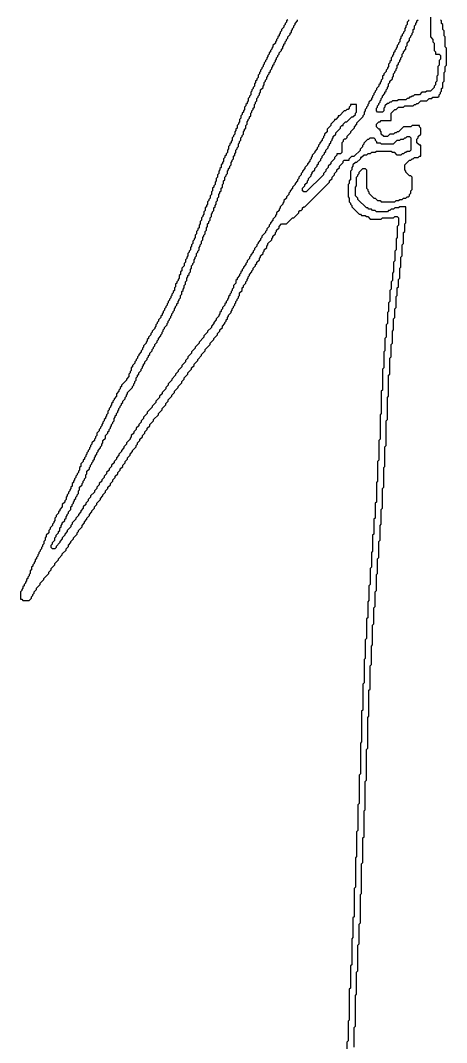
# Model space of a CAD drawing. Header units: metres. Extents: x 0 to 333, y 0 to 424.
# Drawn here: x 92.3 to 121.2, y 70.3 to 139.5 of the extents above; entities that cross this region are included whole.
import ezdxf

# ---------------------------------------------------------------- set-up
doc = ezdxf.new("R2010")
doc.units = ezdxf.units.M

msp = doc.modelspace()

# ---------------------------------------------------------------- linework, layer by layer
for points in [[(110.417, 139.583), (110.333, 139.5), (110.333, 139.417), (110.25, 139.333), (110.25, 139.25), (110.167, 139.167), (110.167, 139.083), (110, 138.917), (110, 138.833), (109.917, 138.75), (109.917, 138.667), (109.833, 138.583), (109.833, 138.5), (109.75, 138.417), (109.75, 138.333), (109.667, 138.25), (109.667, 138.167), (109.583, 138.083), (109.583, 138), (109.417, 137.833), (109.417, 137.75), (109.333, 137.667), (109.333, 137.583), (109.25, 137.5), (109.25, 137.417), (109.167, 137.333), (109.167, 137.25), (109.083, 137.167), (109.083, 137.083), (109, 137), (109, 136.917), (108.917, 136.833), (108.917, 136.75), (108.833, 136.667), (108.833, 136.583), (108.75, 136.5), (108.75, 136.417), (108.667, 136.333), (108.667, 136.25), (108.583, 136.167), (108.583, 136.083), (108.5, 136), (108.5, 135.917), (108.417, 135.833), (108.417, 135.667), (108.333, 135.583), (108.333, 135.5), (108.25, 135.417), (108.25, 135.333), (108.167, 135.25), (108.167, 135.083), (108.083, 135), (108.083, 134.917), (108, 134.833), (108, 134.75), (107.917, 134.667), (107.917, 134.5), (107.833, 134.417), (107.833, 134.333), (107.75, 134.25), (107.75, 134.083), (107.667, 134), (107.667, 133.917), (107.583, 133.833), (107.583, 133.75), (107.5, 133.667), (107.5, 133.5), (107.417, 133.417), (107.417, 133.333), (107.333, 133.25), (107.333, 133.167), (107.25, 133.083), (107.25, 132.917), (107.167, 132.833), (107.167, 132.667), (107.083, 132.583), (107.083, 132.5), (107, 132.417), (107, 132.25), (106.917, 132.167), (106.917, 132.083), (106.833, 132), (106.833, 131.833), (106.75, 131.75), (106.75, 131.667), (106.667, 131.583), (106.667, 131.417), (106.583, 131.333), (106.583, 131.25), (106.5, 131.167), (106.5, 131.083), (106.417, 131), (106.417, 130.833), (106.333, 130.75), (106.333, 130.583), (106.25, 130.5), (106.25, 130.417), (106.167, 130.333), (106.167, 130.25), (106.083, 130.167), (106.083, 130), (106, 129.917), (106, 129.833), (105.917, 129.75), (105.917, 129.583), (105.833, 129.5), (105.833, 129.417), (105.75, 129.333), (105.75, 129.167), (105.667, 129.083), (105.667, 128.917), (105.583, 128.833), (105.583, 128.667), (105.5, 128.583), (105.5, 128.417), (105.417, 128.333), (105.417, 128.25), (105.333, 128.167), (105.333, 128), (105.25, 127.917), (105.25, 127.75), (105.167, 127.667), (105.167, 127.5), (105.083, 127.417), (105.083, 127.333), (105, 127.25), (105, 127.083), (104.917, 127), (104.917, 126.917), (104.833, 126.833), (104.833, 126.667), (104.75, 126.583), (104.75, 126.417), (104.667, 126.333), (104.667, 126.25), (104.583, 126.167), (104.583, 126), (104.5, 125.917), (104.5, 125.75), (104.417, 125.667), (104.417, 125.5), (104.333, 125.417), (104.333, 125.333), (104.25, 125.25), (104.25, 125.083), (104.167, 125), (104.167, 124.833), (104.083, 124.75), (104.083, 124.667), (104, 124.583), (104, 124.417), (103.917, 124.333), (103.917, 124.25), (103.833, 124.167), (103.833, 124), (103.75, 123.917), (103.75, 123.833), (103.667, 123.75), (103.667, 123.583), (103.583, 123.5), (103.583, 123.417), (103.5, 123.333), (103.5, 123.167), (103.417, 123.083), (103.417, 122.917), (103.25, 122.75), (103.25, 122.583), (103.167, 122.5), (103.167, 122.333), (103.083, 122.25), (103.083, 122.083), (103, 122), (103, 121.917), (102.917, 121.833), (102.917, 121.75), (102.833, 121.667), (102.833, 121.5), (102.75, 121.417), (102.75, 121.25), (102.667, 121.167), (102.667, 121.083), (102.583, 121), (102.583, 120.917), (102.5, 120.833), (102.5, 120.75), (102.417, 120.667), (102.417, 120.583), (102.333, 120.5), (102.333, 120.417), (102.25, 120.333), (102.25, 120.25), (102.167, 120.167), (102.167, 120.083), (102.083, 120), (102.083, 119.917), (102, 119.833), (102, 119.75), (101.917, 119.667), (101.917, 119.583), (101.833, 119.5), (101.833, 119.417), (101.667, 119.25), (101.667, 119.167), (101.583, 119.083), (101.583, 119), (101.5, 118.917), (101.5, 118.833), (101.417, 118.75), (101.417, 118.667), (101.25, 118.5), (101.25, 118.417), (101.167, 118.333), (101.167, 118.25), (101, 118.083), (101, 118), (100.917, 117.917), (100.917, 117.833), (100.833, 117.75), (100.833, 117.667), (100.667, 117.5), (100.667, 117.417), (100.583, 117.333), (100.583, 117.25), (100.5, 117.167), (100.5, 117.083), (100.333, 116.917), (100.333, 116.833), (100.25, 116.75), (100.25, 116.667), (100.167, 116.583), (100.167, 116.5), (100.083, 116.417), (100.083, 116.333), (99.917, 116.167), (99.917, 116.083), (99.833, 116), (99.833, 115.833), (99.75, 115.75), (99.75, 115.667), (99.667, 115.583), (99.667, 115.417), (99.5, 115.25), (99.5, 115.167), (99.167, 114.833), (99.167, 114.75), (99.083, 114.667), (99.083, 114.583), (99, 114.5), (99, 114.417), (98.833, 114.25), (98.833, 114.083), (98.667, 113.917), (98.667, 113.833), (98.583, 113.75), (98.583, 113.667), (98.5, 113.583), (98.5, 113.5), (98.417, 113.417), (98.417, 113.333), (98.333, 113.25), (98.333, 113.167), (98.25, 113.083), (98.25, 112.917), (98.167, 112.833), (98.167, 112.75), (98.083, 112.667), (98.083, 112.583), (98, 112.5), (98, 112.417), (97.917, 112.333), (97.917, 112.25), (97.833, 112.167), (97.833, 112.083), (97.75, 112), (97.75, 111.917), (97.667, 111.833), (97.667, 111.75), (97.5, 111.583), (97.5, 111.417), (97.417, 111.333), (97.417, 111.25), (97.333, 111.167), (97.333, 111.083), (97.167, 110.917), (97.167, 110.833), (97.083, 110.75), (97.083, 110.667), (97, 110.583), (97, 110.5), (96.917, 110.417), (96.917, 110.333), (96.833, 110.25), (96.833, 110.167), (96.75, 110.083), (96.75, 110), (96.667, 109.917), (96.667, 109.833), (96.583, 109.75), (96.583, 109.667), (96.417, 109.5), (96.417, 109.333), (96.333, 109.25), (96.333, 109.083), (96.25, 109), (96.25, 108.917), (96.167, 108.833), (96.167, 108.75), (96.083, 108.667), (96.083, 108.583), (96, 108.5), (96, 108.417), (95.917, 108.333), (95.917, 108.25), (95.833, 108.167), (95.833, 108), (95.75, 107.917), (95.75, 107.833), (95.667, 107.75), (95.667, 107.667), (95.583, 107.583), (95.583, 107.5), (95.5, 107.417), (95.5, 107.333), (95.417, 107.25), (95.417, 107.083), (95.333, 107), (95.333, 106.917), (95.167, 106.75), (95.167, 106.583), (95, 106.417), (95, 106.333), (94.917, 106.25), (94.917, 106.167), (94.75, 106), (94.75, 105.917), (94.667, 105.833), (94.667, 105.667), (94.583, 105.583), (94.583, 105.5), (94.5, 105.417), (94.5, 105.333), (94.333, 105.167), (94.333, 105.083), (94.25, 105), (94.25, 104.833), (94.083, 104.667), (94.083, 104.583), (94, 104.5), (94, 104.333), (93.917, 104.25), (93.917, 104.083), (93.833, 104), (93.833, 103.917), (93.75, 103.833), (93.75, 103.75), (93.667, 103.667), (93.667, 103.583), (93.583, 103.5), (93.583, 103.417), (93.5, 103.333), (93.5, 103.25), (93.417, 103.167), (93.417, 103.083), (93.333, 103), (93.333, 102.917), (93.25, 102.833), (93.25, 102.75), (93.167, 102.667), (93.167, 102.583), (93.083, 102.5), (93.083, 102.333), (93, 102.25), (93, 102.083), (92.917, 102), (92.917, 101.917), (92.833, 101.833), (92.833, 101.75), (92.75, 101.667), (92.75, 101.583), (92.667, 101.5), (92.667, 101.417), (92.583, 101.333), (92.583, 101.25), (92.5, 101.167), (92.5, 101.083), (92.417, 101), (92.417, 100.917), (92.333, 100.833), (92.333, 100.333), (92.417, 100.333), (92.5, 100.25), (92.917, 100.25), (93.083, 100.417), (93.083, 100.5), (93.167, 100.583), (93.167, 100.667), (93.25, 100.75), (93.25, 100.833), (93.417, 101), (93.417, 101.083), (93.667, 101.333), (93.667, 101.417), (93.917, 101.667), (93.917, 101.75), (94.25, 102.083), (94.25, 102.167), (94.417, 102.333), (94.417, 102.417), (94.667, 102.667), (94.667, 102.75), (94.917, 103), (94.917, 103.083), (95.167, 103.333), (95.167, 103.417), (95.417, 103.667), (95.417, 103.75), (95.583, 103.917), (95.583, 104), (95.75, 104.167), (95.75, 104.25), (95.917, 104.417), (95.917, 104.5), (96.167, 104.75), (96.167, 104.833), (96.25, 104.917), (96.25, 105), (96.5, 105.25), (96.5, 105.333), (96.667, 105.5), (96.667, 105.583), (96.833, 105.75), (96.833, 105.833), (97, 106), (97, 106.083), (97.167, 106.25), (97.167, 106.333), (97.333, 106.5), (97.333, 106.583), (97.5, 106.75), (97.5, 106.833), (97.75, 107.083), (97.75, 107.167), (97.917, 107.333), (97.917, 107.417), (98.083, 107.583), (98.083, 107.667), (98.25, 107.833), (98.25, 107.917), (98.417, 108.083), (98.417, 108.167), (98.583, 108.333), (98.583, 108.417), (98.75, 108.583), (98.75, 108.667), (98.917, 108.833), (98.917, 108.917), (99.083, 109.083), (99.083, 109.167), (99.25, 109.333), (99.25, 109.417), (99.417, 109.583), (99.417, 109.667), (99.583, 109.833), (99.583, 109.917), (99.75, 110.083), (99.75, 110.167), (99.917, 110.333), (99.917, 110.417), (100.167, 110.667), (100.167, 110.75), (100.25, 110.833), (100.25, 110.917), (100.417, 111.083), (100.417, 111.167), (100.583, 111.333), (100.583, 111.417), (100.75, 111.583), (100.75, 111.667), (100.917, 111.833), (100.917, 111.917), (101.083, 112.083), (101.083, 112.167), (101.333, 112.417), (101.333, 112.5), (101.667, 112.833), (101.667, 112.917), (101.917, 113.167), (101.917, 113.25), (102.167, 113.5), (102.167, 113.583), (102.333, 113.75), (102.333, 113.833), (102.583, 114.083), (102.583, 114.167), (102.75, 114.333), (102.75, 114.417), (103, 114.667), (103, 114.75), (103.25, 115), (103.25, 115.083), (103.417, 115.25), (103.417, 115.333), (103.667, 115.583), (103.667, 115.667), (103.917, 115.917), (103.917, 116), (104.083, 116.167), (104.083, 116.25), (104.333, 116.5), (104.333, 116.583), (104.583, 116.833), (104.583, 116.917), (104.833, 117.167), (104.833, 117.25), (105.167, 117.583), (105.167, 117.667), (105.417, 117.917), (105.417, 118), (105.667, 118.25), (105.667, 118.333), (105.833, 118.5), (105.833, 118.583), (106, 118.75), (106, 118.833), (106.167, 119), (106.167, 119.083), (106.25, 119.167), (106.25, 119.25), (106.333, 119.333), (106.333, 119.417), (106.417, 119.5), (106.417, 119.583), (106.583, 119.75), (106.583, 119.833), (106.667, 119.917), (106.667, 120), (106.75, 120.083), (106.75, 120.167), (106.833, 120.25), (106.833, 120.333), (106.917, 120.417), (106.917, 120.5), (107, 120.583), (107, 120.667), (107.083, 120.75), (107.083, 120.833), (107.167, 120.917), (107.167, 121.083), (107.333, 121.25), (107.333, 121.417), (107.417, 121.5), (107.417, 121.583), (107.583, 121.75), (107.583, 121.833), (107.667, 121.917), (107.667, 122), (107.75, 122.083), (107.75, 122.167), (107.833, 122.25), (107.833, 122.333), (108, 122.5), (108, 122.583), (108.083, 122.667), (108.083, 122.75), (108.25, 122.917), (108.25, 123), (108.333, 123.083), (108.333, 123.167), (108.5, 123.333), (108.5, 123.417), (108.583, 123.5), (108.583, 123.583), (108.75, 123.75), (108.75, 123.833), (108.833, 123.917), (108.833, 124), (109, 124.167), (109, 124.25), (109.083, 124.333), (109.083, 124.417), (109.333, 124.667), (109.333, 124.75), (109.417, 124.833), (109.417, 124.917), (109.583, 125.083), (109.583, 125.167), (109.667, 125.25), (109.667, 125.333), (109.833, 125.5), (109.833, 125.583), (110, 125.75), (110.333, 125.75), (110.75, 126.167), (110.833, 126.167), (111.167, 126.5), (111.167, 126.583), (111.25, 126.667), (111.333, 126.667), (111.417, 126.75), (111.417, 126.833), (111.5, 126.917), (111.583, 126.917), (113.25, 128.583), (113.25, 128.667), (113.417, 128.833), (113.417, 128.917), (113.583, 129.083), (113.583, 129.167), (113.75, 129.333), (113.75, 129.417), (113.917, 129.583), (113.917, 129.667), (114.167, 129.917), (114.167, 130), (114.25, 130.083), (114.583, 130.083), (114.583, 130.167), (114.75, 130.333), (114.917, 130.333), (115.333, 130.75), (115.333, 130.833), (115.5, 131), (115.5, 131.083), (115.583, 131.167), (115.583, 131.25), (115.833, 131.5), (115.917, 131.5), (116, 131.583), (116.25, 131.583), (116.333, 131.5), (116.333, 131.417), (116.417, 131.333), (116.417, 131.25), (116.667, 131.25), (116.75, 131.167), (117.583, 131.167), (117.833, 131.417), (118, 131.417), (118.083, 131.5), (118.25, 131.5), (118.333, 131.583), (118.417, 131.583), (118.5, 131.667), (118.667, 131.667), (118.75, 131.583), (118.75, 130.75), (118.667, 130.667), (118.5, 130.667), (118.417, 130.583), (118.333, 130.583), (118.25, 130.5), (118.167, 130.5), (118.083, 130.417), (117.833, 130.417), (117.667, 130.583), (117.5, 130.583), (117.417, 130.667), (116.417, 130.667), (116.333, 130.583), (116.083, 130.583), (116, 130.5), (115.833, 130.5), (115.75, 130.417), (115.583, 130.417), (115.417, 130.25), (115.333, 130.25), (115.333, 130.167), (115.083, 129.917), (115, 129.917), (114.833, 129.75), (114.833, 129.667), (114.75, 129.583), (114.75, 129.417), (114.667, 129.333), (114.667, 128.75), (114.583, 128.667), (114.583, 128.5), (114.5, 128.417), (114.5, 127.583), (114.583, 127.5), (114.583, 127.25), (114.667, 127.167), (114.667, 127.083), (114.75, 127), (114.75, 126.917), (115.25, 126.417), (115.333, 126.417), (115.417, 126.333), (115.667, 126.333), (115.75, 126.25), (115.833, 126.25), (116, 126.083), (116.75, 126.083), (116.833, 126.167), (117.583, 126.167), (117.667, 126.25), (117.833, 126.25), (117.917, 126.167), (117.917, 125.667), (117.833, 125.583), (117.833, 124.833), (117.75, 124.75), (117.75, 124), (117.667, 123.917), (117.667, 123.25), (117.583, 123.167), (117.583, 122.5), (117.5, 122.417), (117.5, 121.917), (117.417, 121.833), (117.417, 121.333), (117.333, 121.25), (117.333, 120.5), (117.25, 120.417), (117.25, 119.833), (117.167, 119.75), (117.167, 119), (117.083, 118.917), (117.083, 118.083), (117, 118), (117, 117.167), (116.917, 117.083), (116.917, 116), (116.833, 115.917), (116.833, 114.5), (116.75, 114.417), (116.75, 112.917), (116.667, 112.833), (116.667, 111.167), (116.583, 111.083), (116.583, 109.75), (116.5, 109.667), (116.5, 108.333), (116.417, 108.25), (116.417, 106.917), (116.333, 106.833), (116.333, 105.833), (116.25, 105.75), (116.25, 104.75), (116.167, 104.667), (116.167, 103.583), (116.083, 103.5), (116.083, 102.5), (116, 102.417), (116, 101.333), (115.917, 101.25), (115.917, 100.25), (115.833, 100.167), (115.833, 99.083), (115.75, 99), (115.75, 97.667), (115.667, 97.583), (115.667, 96.333), (115.583, 96.25), (115.583, 94.667), (115.5, 94.583), (115.5, 92.833), (115.417, 92.75), (115.417, 90.667), (115.333, 90.583), (115.333, 88.5), (115.25, 88.417), (115.25, 86.5), (115.167, 86.417), (115.167, 84.667), (115.083, 84.583), (115.083, 82.917), (115, 82.833), (115, 80.833), (114.917, 80.75), (114.917, 78.833), (114.833, 78.75), (114.833, 77.417), (114.75, 77.333), (114.75, 75.583), (114.667, 75.5), (114.667, 74), (114.583, 73.917), (114.583, 71.833), (114.5, 71.75), (114.5, 70.417), (114.417, 70.333), (114.417, 69.167)], [(118.583, 139.583), (118.583, 139.5), (118.5, 139.417), (118.5, 139.25), (118.417, 139.167), (118.417, 139.083), (118.333, 139), (118.333, 138.833), (118.25, 138.75), (118.25, 138.667), (118.167, 138.583), (118.167, 138.5), (118.083, 138.417), (118.083, 138.333), (118, 138.25), (118, 138.083), (117.917, 138), (117.917, 137.917), (117.833, 137.833), (117.833, 137.75), (117.75, 137.667), (117.75, 137.583), (117.667, 137.5), (117.667, 137.417), (117.583, 137.333), (117.583, 137.25), (117.5, 137.167), (117.5, 137.083), (117.417, 137), (117.417, 136.833), (117.333, 136.75), (117.333, 136.667), (117.25, 136.583), (117.25, 136.417), (117.167, 136.333), (117.167, 136.25), (117.083, 136.167), (117.083, 136.083), (116.917, 135.917), (116.917, 135.833), (116.833, 135.75), (116.833, 135.583), (116.75, 135.5), (116.75, 135.417), (116.667, 135.333), (116.667, 135.25), (116.583, 135.167), (116.583, 135.083), (116.417, 134.917), (116.417, 134.833), (116.333, 134.75), (116.333, 134.667), (116.25, 134.583), (116.25, 134.5), (116.167, 134.417), (116.167, 134.333), (116.083, 134.25), (116.083, 134.167), (115.917, 134), (115.917, 133.917), (115.833, 133.833), (115.833, 133.75), (115.75, 133.667), (115.75, 133.583), (115.667, 133.5), (115.667, 133.417), (115.583, 133.333), (115.583, 133.167), (115.5, 133.083), (115.5, 133), (115.083, 132.583), (115.083, 132.5), (114.917, 132.333), (114.917, 132.25), (114.667, 132), (114.667, 131.917), (114.417, 131.667), (114.417, 131.583), (114.333, 131.5), (114.25, 131.5), (114.167, 131.417), (114.167, 131.333), (114.083, 131.25), (114.083, 130.583), (114, 130.5), (113.75, 130.5), (113.75, 130.417), (113.583, 130.25), (113.583, 130.167), (113.333, 129.917), (113.333, 129.833), (113.167, 129.667), (113.167, 129.583), (113, 129.417), (113, 129.333), (112.833, 129.167), (112.833, 129.083), (111.667, 127.917), (111.5, 127.917), (111.417, 128), (111.417, 128.167), (111.583, 128.333), (111.583, 128.417), (111.75, 128.583), (111.75, 128.667), (111.833, 128.75), (111.833, 128.833), (112, 129), (112, 129.083), (112.083, 129.167), (112.083, 129.25), (112.25, 129.417), (112.25, 129.5), (112.417, 129.667), (112.417, 129.75), (112.5, 129.833), (112.5, 129.917), (112.667, 130.083), (112.667, 130.167), (112.75, 130.25), (112.75, 130.333), (112.917, 130.5), (112.917, 130.583), (113, 130.667), (113, 130.75), (113.167, 130.917), (113.167, 131), (113.25, 131.083), (113.25, 131.167), (113.333, 131.25), (113.333, 131.333), (113.417, 131.417), (113.417, 131.5), (113.5, 131.583), (113.5, 131.667), (113.667, 131.833), (113.667, 131.917), (114, 132.25), (114, 132.333), (114.083, 132.417), (114.167, 132.417), (114.167, 132.5), (114.333, 132.667), (114.417, 132.667), (114.75, 133), (114.833, 133), (115, 133.167), (115, 133.25), (115.083, 133.333), (115.083, 133.833), (114.667, 133.833), (114.667, 133.75), (114.583, 133.667), (114.583, 133.583), (114.5, 133.5), (114.417, 133.5), (114.333, 133.417), (114.25, 133.417), (113.917, 133.083), (113.833, 133.083), (113.833, 133), (113.667, 132.833), (113.583, 132.833), (113.583, 132.75), (113.333, 132.5), (113.333, 132.417), (113.083, 132.167), (113.083, 132), (112.917, 131.833), (112.917, 131.75), (112.833, 131.667), (112.833, 131.583), (112.75, 131.5), (112.75, 131.417), (112.583, 131.25), (112.583, 131.167), (112.5, 131.083), (112.5, 131), (112.417, 130.917), (112.417, 130.833), (112.25, 130.667), (112.25, 130.583), (112.083, 130.417), (112.083, 130.333), (112, 130.25), (112, 130.167), (111.917, 130.083), (111.917, 130), (111.75, 129.833), (111.75, 129.75), (111.583, 129.583), (111.583, 129.5), (111.417, 129.333), (111.417, 129.25), (111.333, 129.167), (111.333, 129.083), (111.167, 128.917), (111.167, 128.833), (111.083, 128.75), (111.083, 128.667), (110.917, 128.5), (110.917, 128.417), (110.75, 128.25), (110.75, 128.167), (110.583, 128), (110.583, 127.917), (110.5, 127.833), (110.5, 127.75), (110.333, 127.583), (110.333, 127.5), (110.167, 127.333), (110.167, 127.25), (110.083, 127.167), (110.083, 127.083), (109.917, 126.917), (109.917, 126.833), (109.833, 126.75), (109.833, 126.667), (109.667, 126.5), (109.667, 126.417), (109.583, 126.333), (109.583, 126.25), (109.417, 126.083), (109.417, 126), (109.25, 125.833), (109.25, 125.75), (109.167, 125.667), (109.167, 125.583), (109, 125.417), (109, 125.333), (108.917, 125.25), (108.917, 125.167), (108.667, 124.917), (108.667, 124.833), (108.583, 124.75), (108.583, 124.667), (108.417, 124.5), (108.417, 124.417), (108.333, 124.333), (108.333, 124.25), (108.167, 124.083), (108.167, 124), (108.083, 123.917), (108.083, 123.833), (107.917, 123.667), (107.917, 123.583), (107.833, 123.5), (107.833, 123.417), (107.667, 123.25), (107.667, 123.167), (107.583, 123.083), (107.583, 123), (107.417, 122.833), (107.417, 122.75), (107.333, 122.667), (107.333, 122.583), (107.25, 122.5), (107.25, 122.417), (107.167, 122.333), (107.167, 122.25), (107, 122.083), (107, 122), (106.917, 121.917), (106.917, 121.75), (106.75, 121.583), (106.75, 121.417), (106.667, 121.333), (106.667, 121.25), (106.583, 121.167), (106.583, 121.083), (106.5, 121), (106.5, 120.917), (106.417, 120.833), (106.417, 120.75), (106.333, 120.667), (106.333, 120.583), (106.25, 120.5), (106.25, 120.417), (106.167, 120.333), (106.167, 120.25), (106, 120.083), (106, 120), (105.917, 119.917), (105.917, 119.833), (105.833, 119.75), (105.833, 119.667), (105.75, 119.583), (105.75, 119.5), (105.583, 119.333), (105.583, 119.25), (105.417, 119.083), (105.417, 119), (105.25, 118.833), (105.25, 118.75), (105, 118.5), (105, 118.417), (104.75, 118.167), (104.75, 118.083), (104.417, 117.75), (104.417, 117.667), (104.167, 117.417), (104.167, 117.333), (103.917, 117.083), (103.917, 117), (103.667, 116.75), (103.667, 116.667), (103.5, 116.5), (103.5, 116.417), (103.25, 116.167), (103.25, 116.083), (103, 115.833), (103, 115.75), (102.833, 115.583), (102.833, 115.5), (102.583, 115.25), (102.583, 115.167), (102.333, 114.917), (102.333, 114.833), (102.167, 114.667), (102.167, 114.583), (101.917, 114.333), (101.917, 114.25), (101.75, 114.083), (101.75, 114), (101.5, 113.75), (101.5, 113.667), (101.25, 113.417), (101.25, 113.333), (100.917, 113), (100.917, 112.917), (100.667, 112.667), (100.667, 112.583), (100.5, 112.417), (100.5, 112.333), (100.333, 112.167), (100.333, 112.083), (100.167, 111.917), (100.167, 111.833), (100, 111.667), (100, 111.583), (99.833, 111.417), (99.833, 111.333), (99.75, 111.25), (99.75, 111.167), (99.5, 110.917), (99.5, 110.833), (99.333, 110.667), (99.333, 110.583), (99.167, 110.417), (99.167, 110.333), (99, 110.167), (99, 110.083), (98.833, 109.917), (98.833, 109.833), (98.667, 109.667), (98.667, 109.583), (98.5, 109.417), (98.5, 109.333), (98.333, 109.167), (98.333, 109.083), (98.167, 108.917), (98.167, 108.833), (98, 108.667), (98, 108.583), (97.833, 108.417), (97.833, 108.333), (97.667, 108.167), (97.667, 108.083), (97.5, 107.917), (97.5, 107.833), (97.333, 107.667), (97.333, 107.583), (97.083, 107.333), (97.083, 107.25), (96.917, 107.083), (96.917, 107), (96.75, 106.833), (96.75, 106.75), (96.583, 106.583), (96.583, 106.5), (96.417, 106.333), (96.417, 106.25), (96.25, 106.083), (96.25, 106), (96.083, 105.833), (96.083, 105.75), (95.833, 105.5), (95.833, 105.417), (95.75, 105.333), (95.75, 105.25), (95.5, 105), (95.5, 104.917), (95.333, 104.75), (95.333, 104.667), (95.167, 104.5), (95.167, 104.417), (95, 104.25), (95, 104.167), (94.75, 103.917), (94.75, 103.833), (94.667, 103.75), (94.5, 103.75), (94.417, 103.833), (94.417, 104), (94.5, 104.083), (94.5, 104.167), (94.667, 104.333), (94.667, 104.5), (94.75, 104.583), (94.75, 104.667), (94.917, 104.833), (94.917, 104.917), (95, 105), (95, 105.167), (95.083, 105.25), (95.083, 105.333), (95.167, 105.417), (95.167, 105.5), (95.333, 105.667), (95.333, 105.75), (95.417, 105.833), (95.417, 105.917), (95.5, 106), (95.5, 106.083), (95.583, 106.167), (95.583, 106.25), (95.75, 106.417), (95.75, 106.583), (95.833, 106.667), (95.833, 106.75), (95.917, 106.833), (95.917, 106.917), (96, 107), (96, 107.083), (96.083, 107.167), (96.083, 107.25), (96.167, 107.333), (96.167, 107.417), (96.25, 107.5), (96.25, 107.667), (96.333, 107.75), (96.333, 107.917), (96.5, 108.083), (96.5, 108.167), (96.583, 108.25), (96.583, 108.333), (96.667, 108.417), (96.667, 108.5), (96.75, 108.583), (96.75, 108.75), (96.833, 108.833), (96.833, 109), (97, 109.167), (97, 109.25), (97.083, 109.333), (97.083, 109.417), (97.167, 109.5), (97.167, 109.583), (97.25, 109.667), (97.25, 109.75), (97.333, 109.833), (97.333, 109.917), (97.417, 110), (97.417, 110.083), (97.5, 110.167), (97.5, 110.25), (97.583, 110.333), (97.583, 110.417), (97.75, 110.583), (97.75, 110.667), (97.833, 110.75), (97.833, 110.833), (97.917, 110.917), (97.917, 111.083), (98.083, 111.25), (98.083, 111.417), (98.25, 111.583), (98.25, 111.667), (98.333, 111.75), (98.333, 111.833), (98.417, 111.917), (98.417, 112), (98.5, 112.083), (98.5, 112.167), (98.583, 112.25), (98.583, 112.333), (98.667, 112.417), (98.667, 112.583), (98.75, 112.667), (98.75, 112.75), (98.833, 112.833), (98.833, 112.917), (98.917, 113), (98.917, 113.083), (99, 113.167), (99, 113.25), (99.083, 113.333), (99.083, 113.417), (99.167, 113.5), (99.167, 113.583), (99.25, 113.667), (99.25, 113.75), (99.417, 113.917), (99.417, 114), (99.5, 114.083), (99.5, 114.167), (99.583, 114.25), (99.583, 114.333), (99.917, 114.667), (99.917, 114.75), (100, 114.833), (100, 114.917), (100.083, 115), (100.083, 115.083), (100.167, 115.167), (100.167, 115.333), (100.25, 115.417), (100.25, 115.5), (100.333, 115.583), (100.333, 115.667), (100.5, 115.833), (100.5, 115.917), (100.583, 116), (100.583, 116.083), (100.667, 116.167), (100.667, 116.25), (100.75, 116.333), (100.75, 116.417), (100.917, 116.583), (100.917, 116.667), (101, 116.75), (101, 116.833), (101.083, 116.917), (101.083, 117), (101.25, 117.167), (101.25, 117.25), (101.333, 117.333), (101.333, 117.417), (101.417, 117.5), (101.417, 117.583), (101.583, 117.75), (101.583, 117.833), (101.667, 117.917), (101.667, 118), (101.833, 118.167), (101.833, 118.25), (101.917, 118.333), (101.917, 118.417), (102, 118.5), (102, 118.583), (102.083, 118.667), (102.083, 118.75), (102.25, 118.917), (102.25, 119), (102.333, 119.083), (102.333, 119.167), (102.417, 119.25), (102.417, 119.333), (102.5, 119.417), (102.5, 119.5), (102.583, 119.583), (102.583, 119.667), (102.667, 119.75), (102.667, 119.833), (102.75, 119.917), (102.75, 120), (102.833, 120.083), (102.833, 120.167), (102.917, 120.25), (102.917, 120.333), (103, 120.417), (103, 120.5), (103.083, 120.583), (103.083, 120.667), (103.167, 120.75), (103.167, 120.917), (103.25, 121), (103.25, 121.167), (103.333, 121.25), (103.333, 121.333), (103.417, 121.417), (103.417, 121.583), (103.5, 121.667), (103.5, 121.833), (103.583, 121.917), (103.583, 122.083), (103.667, 122.167), (103.667, 122.25), (103.75, 122.333), (103.75, 122.417), (103.833, 122.5), (103.833, 122.667), (103.917, 122.75), (103.917, 122.917), (104, 123), (104, 123.083), (104.083, 123.167), (104.083, 123.333), (104.167, 123.417), (104.167, 123.5), (104.25, 123.583), (104.25, 123.75), (104.333, 123.833), (104.333, 123.917), (104.417, 124), (104.417, 124.167), (104.5, 124.25), (104.5, 124.333), (104.583, 124.417), (104.583, 124.583), (104.667, 124.667), (104.667, 124.833), (104.75, 124.917), (104.75, 125), (104.833, 125.083), (104.833, 125.25), (104.917, 125.333), (104.917, 125.5), (105, 125.583), (105, 125.75), (105.083, 125.833), (105.083, 125.917), (105.167, 126), (105.167, 126.167), (105.25, 126.25), (105.25, 126.417), (105.333, 126.5), (105.333, 126.583), (105.417, 126.667), (105.417, 126.833), (105.5, 126.917), (105.5, 127), (105.583, 127.083), (105.583, 127.25), (105.667, 127.333), (105.667, 127.5), (105.75, 127.583), (105.75, 127.75), (105.833, 127.833), (105.833, 127.917), (105.917, 128), (105.917, 128.167), (106, 128.25), (106, 128.417), (106.083, 128.5), (106.083, 128.667), (106.167, 128.75), (106.167, 128.917), (106.25, 129), (106.25, 129.083), (106.333, 129.167), (106.333, 129.333), (106.417, 129.417), (106.417, 129.5), (106.5, 129.583), (106.5, 129.667), (106.583, 129.75), (106.583, 129.917), (106.667, 130), (106.667, 130.083), (106.75, 130.167), (106.75, 130.333), (106.833, 130.417), (106.833, 130.5), (106.917, 130.583), (106.917, 130.75), (107, 130.833), (107, 130.917), (107.083, 131), (107.083, 131.167), (107.167, 131.25), (107.167, 131.333), (107.25, 131.417), (107.25, 131.583), (107.333, 131.667), (107.333, 131.75), (107.417, 131.833), (107.417, 132), (107.5, 132.083), (107.5, 132.167), (107.583, 132.25), (107.583, 132.417), (107.667, 132.5), (107.667, 132.667), (107.75, 132.75), (107.75, 132.833), (107.833, 132.917), (107.833, 133), (107.917, 133.083), (107.917, 133.25), (108, 133.333), (108, 133.417), (108.083, 133.5), (108.083, 133.583), (108.167, 133.667), (108.167, 133.833), (108.25, 133.917), (108.25, 134), (108.333, 134.083), (108.333, 134.25), (108.417, 134.333), (108.417, 134.417), (108.5, 134.5), (108.5, 134.583), (108.583, 134.667), (108.583, 134.833), (108.75, 135), (108.75, 135.083), (108.833, 135.167), (108.833, 135.333), (108.917, 135.417), (108.917, 135.5), (109, 135.583), (109, 135.667), (109.083, 135.75), (109.083, 135.833), (109.167, 135.917), (109.167, 136), (109.25, 136.083), (109.25, 136.167), (109.333, 136.25), (109.333, 136.333), (109.417, 136.417), (109.417, 136.5), (109.5, 136.583), (109.5, 136.667), (109.583, 136.75), (109.583, 136.833), (109.667, 136.917), (109.667, 137), (109.75, 137.083), (109.75, 137.167), (109.833, 137.25), (109.833, 137.333), (110, 137.5), (110, 137.583), (110.083, 137.667), (110.083, 137.75), (110.167, 137.833), (110.167, 137.917), (110.25, 138), (110.25, 138.083), (110.333, 138.167), (110.333, 138.25), (110.417, 138.333), (110.417, 138.417), (110.583, 138.583), (110.583, 138.667), (110.667, 138.75), (110.667, 138.833), (110.75, 138.917), (110.75, 139), (110.833, 139.083), (110.833, 139.167), (110.917, 139.25), (110.917, 139.333), (111.083, 139.5), (111.083, 139.583)], [(114.917, 70), (114.917, 71.333), (115, 71.417), (115, 73.5), (115.083, 73.583), (115.083, 75.083), (115.167, 75.167), (115.167, 76.917), (115.25, 77), (115.25, 78.333), (115.333, 78.417), (115.333, 80.333), (115.417, 80.417), (115.417, 82.417), (115.5, 82.5), (115.5, 84.167), (115.583, 84.25), (115.583, 86), (115.667, 86.083), (115.667, 88), (115.75, 88.083), (115.75, 90.167), (115.833, 90.25), (115.833, 92.333), (115.917, 92.417), (115.917, 94.167), (116, 94.25), (116, 95.833), (116.083, 95.917), (116.083, 97.167), (116.167, 97.25), (116.167, 98.583), (116.25, 98.667), (116.25, 99.75), (116.333, 99.833), (116.333, 100.833), (116.417, 100.917), (116.417, 102), (116.5, 102.083), (116.5, 103.083), (116.583, 103.167), (116.583, 104.25), (116.667, 104.333), (116.667, 105.333), (116.75, 105.417), (116.75, 106.417), (116.833, 106.5), (116.833, 107.833), (116.917, 107.917), (116.917, 109.25), (117, 109.333), (117, 110.667), (117.083, 110.75), (117.083, 112.417), (117.167, 112.5), (117.167, 114), (117.25, 114.083), (117.25, 115.5), (117.333, 115.583), (117.333, 116.667), (117.417, 116.75), (117.417, 117.583), (117.5, 117.667), (117.5, 118.5), (117.583, 118.583), (117.583, 119.333), (117.667, 119.417), (117.667, 120), (117.75, 120.083), (117.75, 120.833), (117.833, 120.917), (117.833, 121.417), (117.917, 121.5), (117.917, 122), (118, 122.083), (118, 122.75), (118.083, 122.833), (118.083, 123.5), (118.167, 123.583), (118.167, 124.333), (118.25, 124.417), (118.25, 125.167), (118.333, 125.25), (118.333, 125.75), (118.417, 125.833), (118.417, 126.917), (118, 126.917), (117.917, 126.833), (117.667, 126.833), (117.583, 126.75), (117.417, 126.75), (117.333, 126.667), (117.25, 126.667), (117.167, 126.583), (116.417, 126.583), (116.333, 126.667), (116.167, 126.667), (116.083, 126.75), (115.917, 126.75), (115.833, 126.833), (115.75, 126.833), (115.167, 127.417), (115.167, 127.5), (115, 127.667), (115, 128.25), (115.083, 128.333), (115.083, 128.917), (115.167, 129), (115.167, 129.083), (115.25, 129.167), (115.25, 129.25), (115.5, 129.5), (115.667, 129.5), (115.75, 129.417), (115.75, 128.167), (115.833, 128.083), (115.833, 128), (115.917, 127.917), (115.917, 127.833), (116.25, 127.5), (116.333, 127.5), (116.5, 127.333), (116.667, 127.333), (116.75, 127.25), (117.667, 127.25), (117.75, 127.333), (117.917, 127.333), (118, 127.417), (118.167, 127.417), (118.25, 127.5), (118.417, 127.5), (118.5, 127.583), (118.583, 127.583), (118.667, 127.667), (118.667, 127.75), (118.75, 127.833), (118.75, 128), (118.833, 128.083), (118.833, 128.917), (118.75, 129), (118.667, 129), (118.417, 129.25), (118.417, 129.333), (118.333, 129.417), (118.333, 129.75), (118.667, 130.083), (118.75, 130.083), (118.833, 130.167), (118.917, 130.167), (119, 130.25), (119.25, 130.25), (119.333, 130.333), (119.417, 130.333), (119.417, 131.083), (119.333, 131.083), (119.167, 131.25), (119.167, 131.5), (119.25, 131.583), (119.25, 131.667), (119.417, 131.833), (119.417, 132.25), (119.333, 132.333), (119.333, 132.417), (118.833, 132.417), (118.75, 132.333), (118.25, 132.333), (117.917, 132), (117.833, 132), (117.75, 131.917), (117.667, 131.917), (117.583, 131.833), (117.333, 131.833), (117.167, 131.667), (116.917, 131.667), (116.75, 131.833), (116.75, 132), (116.667, 132.083), (116.667, 132.167), (116.583, 132.167), (116.417, 132.333), (116.417, 132.5), (116.583, 132.667), (116.667, 132.667), (116.75, 132.75), (117.417, 132.75), (117.417, 133.25), (117.667, 133.5), (117.75, 133.5), (117.917, 133.667), (118.25, 133.667), (118.333, 133.75), (118.917, 133.75), (119, 133.833), (119.083, 133.833), (119.167, 133.917), (119.25, 133.917), (119.417, 134.083), (119.833, 134.083), (120, 134.25), (120.167, 134.25), (120.25, 134.333), (120.583, 134.333), (120.667, 134.417), (120.667, 134.5), (120.75, 134.583), (120.75, 134.667), (120.833, 134.75), (120.833, 134.917), (120.917, 135), (120.917, 135.333), (121, 135.417), (121, 136), (121.083, 136.083), (121.083, 136.417), (121.167, 136.5), (121.167, 137.667), (121.083, 137.75), (121.083, 138.417), (121, 138.5), (121, 138.833), (120.917, 138.917), (120.917, 139.25), (120.833, 139.333), (120.833, 139.5), (120.75, 139.583)], [(120.083, 139.75), (120.083, 138.417), (120.25, 138.25), (120.25, 138.083), (120.333, 138), (120.333, 137.5), (120.417, 137.417), (120.417, 137.25), (120.667, 137.25), (120.75, 137.167), (120.75, 136.917), (120.667, 136.833), (120.667, 136.5), (120.583, 136.417), (120.583, 135.833), (120.5, 135.75), (120.5, 135.417), (120.417, 135.333), (120.417, 135.167), (120.333, 135.083), (120.333, 135), (120.083, 134.75), (119.833, 134.75), (119.75, 134.667), (119.5, 134.667), (119.333, 134.5), (119, 134.5), (118.917, 134.417), (118.833, 134.417), (118.75, 134.333), (118.667, 134.333), (118.583, 134.25), (118.5, 134.25), (118.417, 134.167), (117.917, 134.167), (117.833, 134.083), (117.5, 134.083), (117.417, 134), (117.333, 134), (117.25, 133.917), (117.167, 133.917), (117, 133.75), (117, 133.667), (116.917, 133.583), (116.917, 133.417), (116.833, 133.333), (116.5, 133.333), (116.417, 133.417), (116.417, 133.583), (116.5, 133.667), (116.5, 133.75), (116.583, 133.833), (116.583, 133.917), (116.667, 134), (116.667, 134.083), (116.75, 134.167), (116.75, 134.25), (116.833, 134.333), (116.833, 134.417), (117, 134.583), (117, 134.667), (117.083, 134.75), (117.083, 134.833), (117.167, 134.917), (117.167, 135), (117.25, 135.083), (117.25, 135.25), (117.333, 135.333), (117.333, 135.417), (117.5, 135.583), (117.5, 135.667), (117.583, 135.75), (117.583, 135.917), (117.667, 136), (117.667, 136.083), (117.75, 136.167), (117.75, 136.25), (117.833, 136.333), (117.833, 136.5), (117.917, 136.583), (117.917, 136.667), (118, 136.75), (118, 136.833), (118.083, 136.917), (118.083, 137), (118.167, 137.083), (118.167, 137.25), (118.25, 137.333), (118.25, 137.417), (118.417, 137.583), (118.417, 137.75), (118.5, 137.833), (118.5, 138), (118.667, 138.167), (118.667, 138.333), (118.75, 138.417), (118.75, 138.5), (118.833, 138.583), (118.833, 138.667), (118.917, 138.75), (118.917, 138.917), (119, 139), (119, 139.167), (119.083, 139.25), (119.083, 139.333), (119.167, 139.417), (119.167, 139.5), (119.25, 139.583)]]:
    msp.add_lwpolyline(points)

doc.saveas('drawing.dxf')
